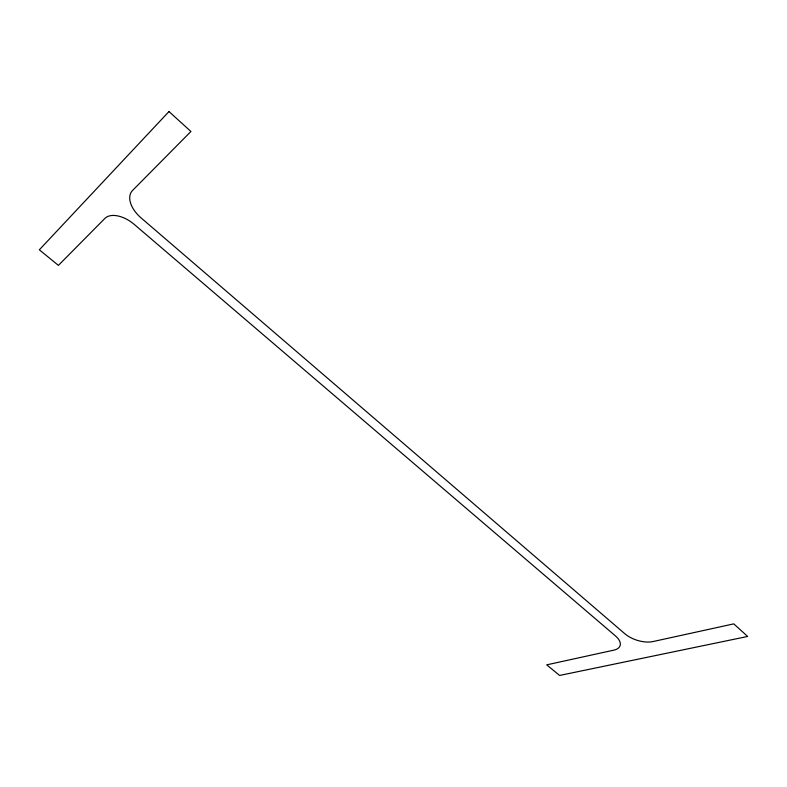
<?xml version="1.0" encoding="UTF-8"?>
<svg xmlns="http://www.w3.org/2000/svg" width="787" height="787" viewBox="0 0 787 787"><rect width="100%" height="100%" fill="white"/><g stroke="black" fill="none" stroke-linecap="round" stroke-linejoin="round"><path stroke-width="1.18" d="M168.969 111.557L39.35 249.804L58.405 265.386L104.927 218.383A24.672 14.127 37.4 0 1 134.233 224.403L615.464 635.926A20.059 9.897 19.1 0 1 613.85 650.141L546.69 664.858L559.626 675.443L747.65 636.457L733.769 623.865L652.915 641.582A20.836 10.497 18 0 1 624.858 633.761L141.04 217.871A25.627 15.297 38 0 1 132.511 190.503L190.926 131.478L168.969 111.557"/></g></svg>
